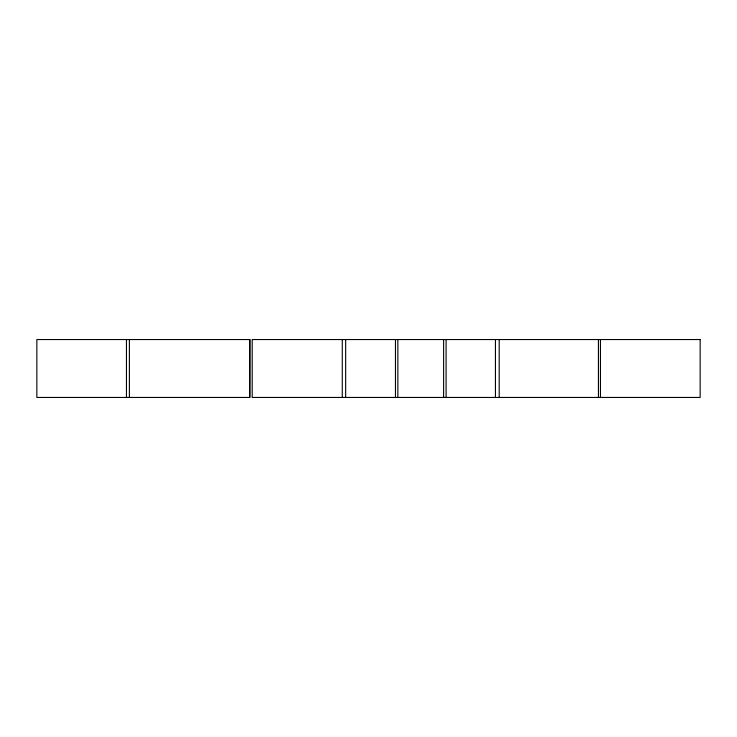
<?xml version="1.0" encoding="UTF-8"?>
<svg xmlns="http://www.w3.org/2000/svg" width="737" height="737" viewBox="0 0 737 737"><rect width="100%" height="100%" fill="white"/><g stroke="black" fill="none" stroke-linecap="round" stroke-linejoin="round"><path stroke-width="1.11" d="M249.815 339.545L36.85 339.545L36.85 397.455L249.815 397.455L249.815 339.545L249.723 397.455M600.452 339.545L600.452 397.455M598.435 339.545L598.435 397.455M499.198 339.545L499.198 397.455M495.439 339.545L495.439 397.455M446.097 339.545L446.097 397.455M443.619 339.545L443.619 397.455M397.851 339.545L397.851 397.455M395.465 339.545L395.465 397.455M345.662 339.545L345.662 397.455M342.272 339.545L342.272 397.455M129.39 339.545L129.39 397.455M126.46 339.545L126.46 397.455M700.15 339.545L252.201 339.545L252.201 397.455L700.15 397.455L700.15 339.545"/></g></svg>
